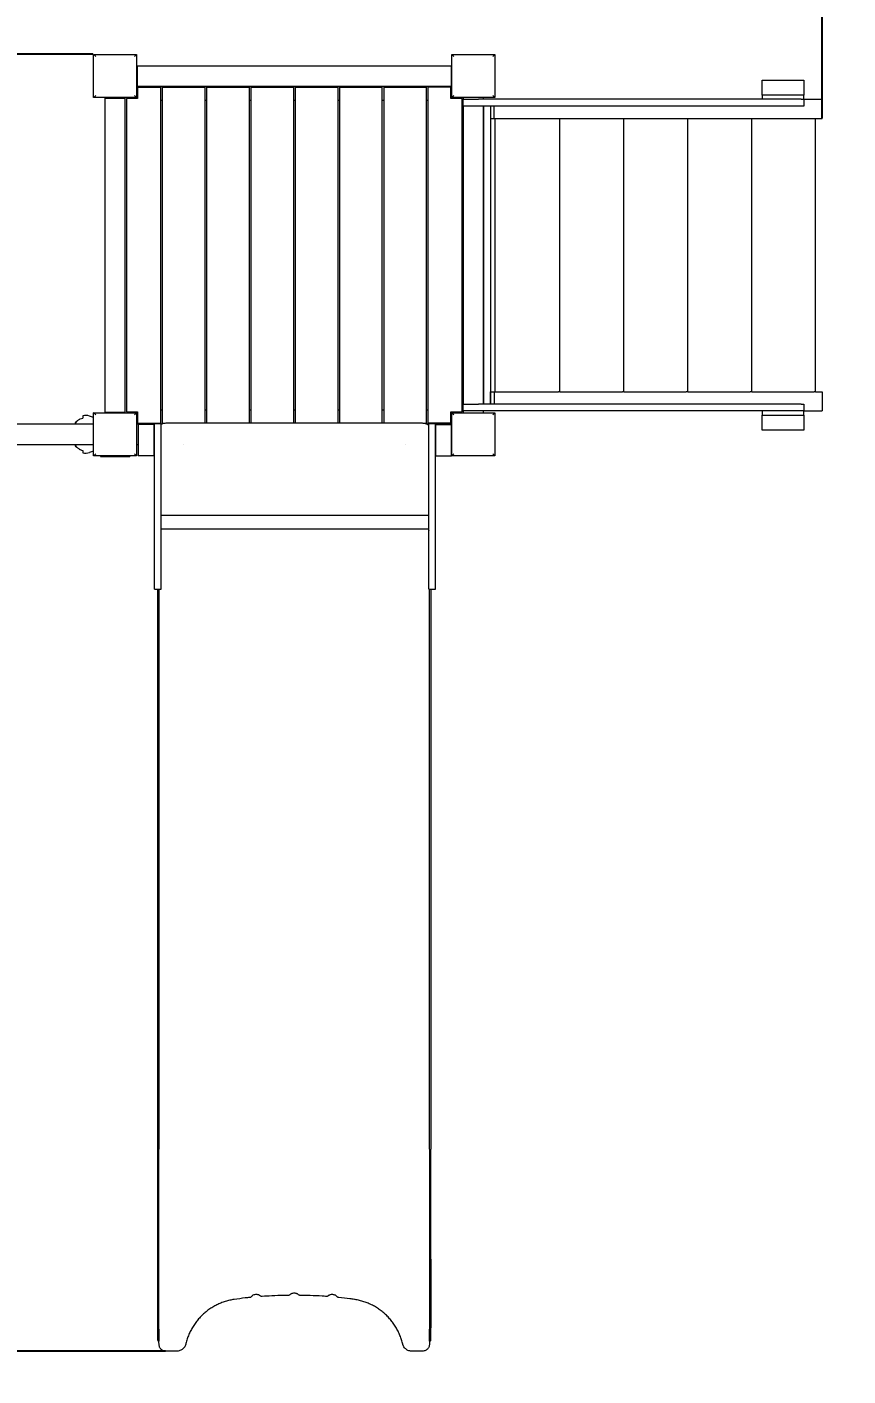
# Model space of a CAD drawing. Extents: x -5389 to 3365, y -5046 to 3378.
# Drawn here: x -597 to 1237, y -2503 to 509 of the extents above; entities that cross this region are included whole.
import ezdxf

# ---------------------------------------------------------------- set-up
doc = ezdxf.new("R2010")
doc.units = 0
doc.header["$LTSCALE"] = 5
doc.header["$PDMODE"] = 33
doc.header["$PDSIZE"] = 20
doc.linetypes.add('HIDDEN', pattern=[0.375, 0.25, -0.125])
doc.layers.get('Defpoints').update_dxf_attribs({"linetype": 'CONTINUOUS'})
for name, color, linetype in [('LCPROD_FALLINGSPACE', 63, 'HIDDEN'), ('Lg_area', 4, 'CONTINUOUS'), ('Lg_dim', 7, 'CONTINUOUS'), ('Lg_prod', 40, 'CONTINUOUS')]:
    doc.layers.add(name, color=color, linetype=linetype)
doc.styles.add('LG1', font='arial.ttf', dxfattribs={"height": 185})
doc.styles.get("Standard").update_dxf_attribs({"font": 'SIMPLEX'})
doc.dimstyles.new('LG_DIM', dxfattribs={"dimtxt": 2.5, "dimasz": 2.5, "dimexe": 1.25, "dimexo": 0.625, "dimtad": 1, "dimdec": 4, "dimdsep": 46, "dimlunit": 6, "dimtxsty": 'STANDARD', "dimcen": 2.5, "dimadec": 0, "dimazin": 0, "dimtfac": 1, "dimtdec": 4, "dimtmove": 0, "dimatfit": 3, "dimfxl": 1, "dimtolj": 1, "dimtzin": 0, "dimarcsym": 0})

# ---------------------------------------------------------------- blocks, each defined once
blk = doc.blocks.new('*D4')
at = {"layer": 'Defpoints', "color": 0, "transparency": 16777216}
for p in [(421.5, 1922.5), (304.8, -4330.4), (3084.9, -4330.4)]:
    blk.add_point(p, dxfattribs=at)
at = {"layer": 'Lg_dim', "color": 0, "lineweight": -2, "transparency": 16777216}
for p, q in [((422.5, 1922.5), (3134.9, 1922.5)), ((3084.9, 1802.5), (3084.9, -1059.5)), ((3084.9, -4210.4), (3084.9, -1348.4)), ((305.8, -4330.4), (3134.9, -4330.4))]:
    blk.add_line(p, q, dxfattribs=at)
at = {"layer": 'Lg_dim', "color": 0, "transparency": 16777216}
for points in [[(3064.9, 1802.5), (3104.9, 1802.5), (3084.9, 1922.5)], [(3064.9, -4210.4), (3104.9, -4210.4), (3084.9, -4330.4)]]:
    blk.add_solid(points, dxfattribs=at)
at = {"layer": 'Lg_dim', "color": 4, "transparency": 16777216, "insert": (3084.9, -1204), "char_height": 185, "attachment_point": 5, "style": 'LG1'}
blk.add_mtext('\\A1;6250', dxfattribs=at)
blk = doc.blocks.new('*D5')
at = {"layer": 'Defpoints', "color": 0, "transparency": 16777216}
for p in [(-4252.5, -415.2), (2090.5, -400), (-4252.5, -4924.6)]:
    blk.add_point(p, dxfattribs=at)
at = {"layer": 'Lg_dim', "color": 0, "lineweight": -2, "transparency": 16777216}
for p, q in [((-4252.5, -416.2), (-4252.5, -4974.6)), ((2090.5, -401), (2090.5, -4974.6)), ((-4132.5, -4924.6), (-1540.5, -4924.6)), ((1970.5, -4924.6), (-887.7, -4924.6))]:
    blk.add_line(p, q, dxfattribs=at)
at = {"layer": 'Lg_dim', "color": 0, "transparency": 16777216}
for points in [[(-4132.5, -4904.6), (-4132.5, -4944.6), (-4252.5, -4924.6)], [(1970.5, -4904.6), (1970.5, -4944.6), (2090.5, -4924.6)]]:
    blk.add_solid(points, dxfattribs=at)
at = {"layer": 'Lg_dim', "color": 4, "transparency": 16777216, "insert": (-1214.1, -4924.6), "char_height": 185, "attachment_point": 5, "style": 'LG1'}
blk.add_mtext('\\A1;6340', dxfattribs=at)
blk = doc.blocks.new('*D6')
at = {"layer": 'Defpoints', "color": 0, "transparency": 16777216}
for p in [(-5109.2, 448.8), (-448.8, 448.8), (-286.8, -2447.3)]:
    blk.add_point(p, dxfattribs=at)
at = {"layer": 'Lg_dim', "color": 0, "lineweight": -2, "transparency": 16777216}
for p, q in [((-449.8, 448.8), (-5159.2, 448.8)), ((-5109.2, 328.8), (-5109.2, -854.8)), ((-5109.2, -2327.3), (-5109.2, -1143.7)), ((-287.8, -2447.3), (-5159.2, -2447.3))]:
    blk.add_line(p, q, dxfattribs=at)
at = {"layer": 'Lg_dim', "color": 0, "transparency": 16777216}
for points in [[(-5129.2, 328.8), (-5089.2, 328.8), (-5109.2, 448.8)], [(-5129.2, -2327.3), (-5089.2, -2327.3), (-5109.2, -2447.3)]]:
    blk.add_solid(points, dxfattribs=at)
at = {"layer": 'Lg_dim', "color": 4, "transparency": 16777216, "insert": (-5109.2, -999.3), "char_height": 185, "attachment_point": 5, "style": 'LG1'}
blk.add_mtext('\\A1;2900', dxfattribs=at)
blk = doc.blocks.new('*D7')
at = {"layer": 'Defpoints', "color": 0, "transparency": 16777216}
for p in [(1178.9, 2224.3), (1178.9, 305), (-2849.3, -381)]:
    blk.add_point(p, dxfattribs=at)
at = {"layer": 'Lg_dim', "color": 0, "lineweight": -2, "transparency": 16777216}
for p, q in [((-2849.3, -380), (-2849.3, 2274.3)), ((1178.9, 306), (1178.9, 2274.3)), ((-2729.3, 2224.3), (-1164.8, 2224.3)), ((1058.9, 2224.3), (-505.6, 2224.3))]:
    blk.add_line(p, q, dxfattribs=at)
at = {"layer": 'Lg_dim', "color": 0, "transparency": 16777216}
for points in [[(-2729.3, 2244.3), (-2729.3, 2204.3), (-2849.3, 2224.3)], [(1058.9, 2244.3), (1058.9, 2204.3), (1178.9, 2224.3)]]:
    blk.add_solid(points, dxfattribs=at)
at = {"layer": 'Lg_dim', "color": 4, "transparency": 16777216, "insert": (-835.2, 2224.3), "char_height": 185, "attachment_point": 5, "style": 'LG1'}
blk.add_mtext('\\A1;4030', dxfattribs=at)

msp = doc.modelspace()

# ---------------------------------------------------------------- linework, layer by layer
at = {"layer": 'LCPROD_FALLINGSPACE', "linetype": 'Continuous', "lineweight": 0}
msp.add_arc((1164.5, 400), 1500, 0, 90, dxfattribs=at)
at = {"layer": 'Lg_area', "linetype": 'Continuous', "lineweight": 0}
msp.add_arc((590.5, 400), 1500, 0, 85.6683, dxfattribs=at)
at = {"layer": 'Lg_prod', "linetype": 'Continuous', "lineweight": 0}
for p, q in [((-448, 352), (-448, 448)), ((-448, 448), (-352, 448)), ((-352, 448), (-352, 352)), ((-350.5, 422.5), (-352, 422.5)), ((-352, 422.5), (-352, 377.5)), ((-350.5, 422.5), (350.5, 422.5)), ((-350.5, 422.5), (-350.5, 377.5)), ((352, 422.5), (350.5, 422.5)), ((350.5, 422.5), (350.5, 377.5)), ((352, 352), (352, 448)), ((352, 448), (448, 448)), ((352, 377.5), (352, 422.5)), ((448, 448), (448, 352)), ((-352, 377.5), (-350.5, 377.5)), ((-351, 350), (-351, 377.5)), ((-350.5, 377.5), (350.5, 377.5)), ((-350, 375), (-350, 350)), ((-350, 375), (-299, 375)), ((-299, 375), (-299, -375)), ((-295, 375), (-200, 375)), ((-295, 375), (-295, -375)), ((-200, 375), (-200, -374.4)), ((-196, 375), (-101, 375)), ((-196, 375), (-196, -374.4)), ((-101, 375), (-101, -374.4)), ((-97, 375), (-2, 375)), ((-97, 375), (-97, -374.4)), ((-2, 375), (-2, -374.4)), ((2, 375), (97, 375)), ((2, 375), (2, -374.4)), ((97, 375), (97, -374.4)), ((101, 375), (196, 375)), ((101, 375), (101, -374.4)), ((196, 375), (196, -374.4)), ((200, 375), (295, 375)), ((200, 375), (200, -374.4)), ((295, 375), (295, -375)), ((299, -375), (299, 375)), ((350, 375), (299, 375)), ((350, 350), (350, 375)), ((350.5, 377.5), (352, 377.5)), ((351, 350), (351, 377.5)), ((1044.9, 357), (1044.9, 391)), ((1044.9, 391), (1137.9, 391)), ((1137.9, 391), (1137.9, 357)), ((-352, 352), (-448, 352)), ((-422.5, 352), (-422.5, 350.5)), ((-377.5, 352), (-422.5, 352)), ((-422.5, -350.5), (-422.5, 350.5)), ((-422.5, 350.5), (-377.5, 350.5)), ((-377.5, 350.5), (-377.5, 352)), ((-377.5, -350.5), (-377.5, 350.5)), ((-375, 350), (-375, -350)), ((-350, 350), (-375, 350)), ((-295, 345.6), (-299, 345.6)), ((-196, 345.6), (-200, 345.6)), ((-97, 345.6), (-101, 345.6)), ((2, 345.6), (-2, 345.6)), ((101, 345.6), (97, 345.6)), ((200, 345.6), (196, 345.6)), ((299, 345.6), (295, 345.6)), ((375, 350), (350, 350)), ((448, 352), (352, 352)), ((375, -350), (375, 350)), ((377.5, 352), (377.5, 348)), ((422.5, 352), (377.5, 352)), ((377.5, 333), (377.5, 348)), ((377.5, 348), (383.2, 348)), ((377.5, 333), (377.5, -333)), ((383.2, 333), (377.5, 333)), ((383.2, 348), (411.5, 348)), ((411.5, 333), (383.2, 333)), ((1131.9, 348), (411.5, 348)), ((1131.9, 333), (411.5, 333)), ((422.5, 348), (422.5, 352)), ((422.5, -333), (422.5, 333)), ((423, 333), (423, -333)), ((438, 333), (438, 305)), ((438, 333), (438, -333)), ((446.8, 305), (446.8, 333)), ((1137.9, 357), (1044.9, 357)), ((1044.9, 357), (1044.9, 348)), ((1131.9, 348), (1137.8, 348)), ((1137.9, 333), (1131.9, 333)), ((1137.8, 348), (1137.9, 348)), ((1137.9, 348), (1137.9, 357)), ((1137.9, 348), (1178.9, 348)), ((1137.9, 348), (1137.9, 333)), ((1178.9, 305), (1178.9, 348)), ((423, 305), (422.5, 305)), ((438, 305), (446.8, 305)), ((446.8, 305), (590.2, 305)), ((448.5, -305), (448.5, 305)), ((590.2, 305), (593.5, 305)), ((593.5, 305), (733, 305)), ((593.5, -305), (593.5, 305)), ((733, 305), (736.2, 305)), ((736.2, 305), (875.7, 305)), ((736.2, -305), (736.2, 305)), ((875.7, 305), (878.9, 305)), ((878.9, 305), (1018.4, 305)), ((878.9, -305), (878.9, 305)), ((1018.4, 305), (1021.7, 305)), ((1021.7, 305), (1161.1, 305)), ((1021.7, -305), (1021.7, 305)), ((1161.1, 305), (1164.4, 305)), ((1164.4, 305), (1178.9, 305)), ((1164.4, -305), (1164.4, 305)), ((423, -305), (422.5, -305)), ((438, -333), (438, -305)), ((438, -305), (446.8, -305)), ((446.8, -305), (590.2, -305)), ((446.8, -305), (446.8, -333)), ((593.5, -305), (590.2, -305)), ((593.5, -305), (733, -305)), ((736.2, -305), (733, -305)), ((736.2, -305), (875.7, -305)), ((878.9, -305), (875.7, -305)), ((878.9, -305), (1018.4, -305)), ((1021.7, -305), (1018.4, -305)), ((1021.7, -305), (1161.1, -305)), ((1164.4, -305), (1161.1, -305)), ((1164.4, -305), (1178.9, -305)), ((1178.9, -305), (1178.9, -348)), ((-472.5, -358.8), (-472.5, -363.8)), ((-448, -362.3), (-457, -359.2)), ((-448, -448), (-448, -352)), ((-448, -352), (-352, -352)), ((-422.5, -350.5), (-422.5, -352)), ((-422.5, -350.5), (-377.5, -350.5)), ((-422.5, -352), (-377.5, -352)), ((-377.5, -352), (-377.5, -350.5)), ((-375, -350), (-350, -350)), ((-352, -352), (-352, -448)), ((-351, -350), (-351, -377.5)), ((-350, -350), (-350, -375)), ((-299, -345.6), (-295, -345.6)), ((-200, -345.6), (-196, -345.6)), ((-101, -345.6), (-97, -345.6)), ((-2, -345.6), (2, -345.6)), ((97, -345.6), (101, -345.6)), ((196, -345.6), (200, -345.6)), ((295, -345.6), (299, -345.6)), ((350, -350), (375, -350)), ((350, -375), (350, -350)), ((351, -350), (351, -377.5)), ((352, -448), (352, -352)), ((352, -352), (448, -352)), ((377.5, -348), (377.5, -333)), ((377.5, -333), (383.2, -333)), ((377.5, -348), (377.5, -352)), ((383.2, -348), (377.5, -348)), ((377.5, -352), (422.5, -352)), ((383.2, -333), (411.5, -333)), ((411.5, -348), (383.2, -348)), ((1131.9, -333), (411.5, -333)), ((1131.9, -348), (411.5, -348)), ((422.5, -352), (422.5, -348)), ((448, -352), (448, -448)), ((1044.9, -348), (1044.9, -357)), ((1044.9, -357), (1137.9, -357)), ((1044.9, -391), (1044.9, -357)), ((1131.9, -333), (1137.9, -333)), ((1137.8, -348), (1131.9, -348)), ((1137.9, -348), (1137.8, -348)), ((1137.9, -333), (1137.9, -348)), ((1137.9, -348), (1178.9, -348)), ((1137.9, -357), (1137.9, -348)), ((1137.9, -357), (1137.9, -391)), ((-448, -377.5), (-2752, -377.5)), ((-448, -422.5), (-448, -377.5)), ((-312.4, -377.5), (-352, -377.5)), ((-352, -377.5), (-352, -422.5)), ((-350, -375), (-299, -375)), ((-348.7, -377.9), (-348.7, -447.9)), ((-313.7, -377.9), (-348.7, -377.9)), ((-313.7, -377.9), (-313.7, -447.9)), ((-312.4, -391), (-312.4, -376)), ((-312.4, -376), (-297.4, -376)), ((-312.4, -686), (-312.4, -391)), ((-297.4, -391), (-297.4, -376)), ((-297.2, -377.5), (-297.4, -377.5)), ((-297.4, -686), (-297.4, -391)), ((-295, -375), (-288.6, -375)), ((-280, -374.4), (280, -374.4)), ((288.6, -375), (295, -375)), ((300.5, -377.5), (297.2, -377.5)), ((350, -375), (299, -375)), ((300, -381.6), (300, -423)), ((300.5, -391), (300.5, -376)), ((300.5, -376), (315.5, -376)), ((300.5, -686), (300.5, -391)), ((315.5, -391), (315.5, -376)), ((352, -377.5), (315.5, -377.5)), ((315.5, -686), (315.5, -391)), ((316.3, -447.9), (316.3, -377.9)), ((316.3, -377.9), (351.3, -377.9)), ((351.3, -447.9), (351.3, -377.9)), ((352, -422.5), (352, -377.5)), ((1137.9, -391), (1044.9, -391)), ((-2752, -422.5), (-448, -422.5)), ((-472.5, -436.2), (-472.5, -441.2)), ((-448, -437.7), (-457, -440.8)), ((-352, -448), (-448, -448)), ((-432.5, -448), (-432.5, -449.5)), ((-432.5, -449.5), (-367.5, -449.5)), ((-367.5, -448), (-367.5, -449.5)), ((-352, -422.5), (-348.7, -422.5)), ((-313.7, -447.9), (-348.7, -447.9)), ((-313.7, -422.5), (-312.4, -422.5)), ((-248.3, -422.5), (-248.3, -422.5)), ((248.3, -422.5), (248.3, -422.5)), ((300, -422.5), (300.5, -422.5)), ((300, -423), (300, -469)), ((315.5, -422.5), (316.3, -422.5)), ((316.3, -447.9), (351.3, -447.9)), ((351.3, -422.5), (352, -422.5)), ((448, -448), (352, -448)), ((-297.4, -580.9), (300.3, -580.9)), ((300.3, -610.9), (300.3, -580.9)), ((-297.4, -610.9), (300.3, -610.9)), ((-312.4, -746), (-312.4, -686)), ((-297.4, -746), (-297.4, -686)), ((300.5, -746), (300.5, -686)), ((315.5, -746), (315.5, -686)), ((-312.4, -746), (-297.4, -746)), ((300.5, -746), (315.5, -746)), ((-304.9, -2241.9), (-304.9, -1996.1)), ((-302.2, -2242), (-302.2, -1996.2)), ((302.2, -1996.2), (302.2, -2242)), ((304.9, -2241.9), (304.9, -1996.1)), ((-304.9, -2395.5), (-304.9, -2241.9)), ((-302.2, -2397.9), (-302.2, -2242)), ((302.2, -2242), (302.2, -2397.9)), ((304.9, -2241.9), (304.9, -2395.5)), ((-304.9, -2422.9), (-304.9, -2395.5)), ((-302.2, -2397.9), (-302.2, -2425.3)), ((302.2, -2425.3), (302.2, -2397.9)), ((304.9, -2422.9), (304.9, -2395.5)), ((-261.8, -2447.3), (-286.8, -2447.3)), ((286.8, -2447.3), (261.8, -2447.3))]:
    msp.add_line(p, q, dxfattribs=at)
for centre, start, end in [((-465.4, -383.8), 71, 105.7753), ((-465.4, -416.2), 254.2247, 289)]:
    msp.add_arc(centre, 26, start, end, dxfattribs=at)
for centre, major_axis, ratio, start_param, end_param in [((-426.6, -387.7), (66.8, 11.6), 0.701836, 2.659657, 2.685459), ((-426.6, -412.3), (-66.8, 11.6), 0.701836, 0.456134, 0.481936), ((-302.4, -2395.5), (-2.5, 0), 0.984808, 0, 1.630904)]:
    msp.add_ellipse(centre, major_axis=major_axis, ratio=ratio, start_param=start_param, end_param=end_param, dxfattribs=at)
for points, knots in [([(-443.4, 443.4), (-443.4, 443.4), (-443.4, 443.4), (-443.9, 443.9), (-444.5, 444.5), (-446.1, 446.1), (-446.9, 446.9), (-447.8, 447.8), (-448, 448), (-448, 448)], [-0.054665, -0.054665, -0.054665, -0.054665, 0, 0, 2.886993, 2.886993, 9.76026, 9.76026, 14.748006, 14.748006, 14.748006, 14.748006]), ([(-356.6, 443.4), (-356.6, 443.4), (-356.6, 443.4), (-356.1, 443.9), (-355.5, 444.5), (-353.9, 446.1), (-353.1, 446.9), (-352.2, 447.8), (-352, 448), (-352, 448)], [-0.054665, -0.054665, -0.054665, -0.054665, 0, 0, 2.886993, 2.886993, 9.76026, 9.76026, 14.748006, 14.748006, 14.748006, 14.748006]), ([(356.6, 443.4), (356.6, 443.4), (356.6, 443.4), (356.1, 443.9), (355.5, 444.5), (353.9, 446.1), (353.1, 446.9), (352.2, 447.8), (352, 448), (352, 448)], [-0.054665, -0.054665, -0.054665, -0.054665, 0, 0, 2.886993, 2.886993, 9.76026, 9.76026, 14.748006, 14.748006, 14.748006, 14.748006]), ([(443.4, 443.4), (443.4, 443.4), (443.4, 443.4), (443.9, 443.9), (444.5, 444.5), (446.1, 446.1), (446.9, 446.9), (447.8, 447.8), (448, 448), (448, 448)], [-0.054665, -0.054665, -0.054665, -0.054665, 0, 0, 2.886993, 2.886993, 9.76026, 9.76026, 14.748006, 14.748006, 14.748006, 14.748006]), ([(-443.4, 356.6), (-443.4, 356.6), (-443.4, 356.6), (-443.9, 356.1), (-444.5, 355.5), (-446.1, 353.9), (-446.9, 353.1), (-447.8, 352.2), (-448, 352), (-448, 352)], [-0.054665, -0.054665, -0.054665, -0.054665, 0, 0, 2.886993, 2.886993, 9.76026, 9.76026, 14.748006, 14.748006, 14.748006, 14.748006]), ([(-352, 352), (-352, 352), (-352.2, 352.2), (-353.1, 353.1), (-353.9, 353.9), (-355.5, 355.5), (-356.1, 356.1), (-356.6, 356.6), (-356.6, 356.6), (-356.6, 356.6)], [20.558259, 20.558259, 20.558259, 20.558259, 24.227592, 24.227592, 29.284044, 29.284044, 31.407917, 31.407917, 31.448132, 31.448132, 31.448132, 31.448132]), ([(356.6, 356.6), (356.6, 356.6), (356.6, 356.6), (356.1, 356.1), (355.5, 355.5), (353.9, 353.9), (353.1, 353.1), (352.2, 352.2), (352, 352), (352, 352)], [-0.054665, -0.054665, -0.054665, -0.054665, 0, 0, 2.886993, 2.886993, 9.76026, 9.76026, 14.748006, 14.748006, 14.748006, 14.748006]), ([(448, 352), (448, 352), (447.8, 352.2), (446.9, 353.1), (446.1, 353.9), (444.5, 355.5), (443.9, 356.1), (443.4, 356.6), (443.4, 356.6), (443.4, 356.6)], [20.558259, 20.558259, 20.558259, 20.558259, 24.227592, 24.227592, 29.284044, 29.284044, 31.407917, 31.407917, 31.448132, 31.448132, 31.448132, 31.448132]), ([(-443.4, -356.6), (-443.4, -356.6), (-443.4, -356.6), (-443.9, -356.1), (-444.5, -355.5), (-446.1, -353.9), (-446.9, -353.1), (-447.8, -352.2), (-448, -352), (-448, -352)], [-0.054665, -0.054665, -0.054665, -0.054665, 0, 0, 2.886993, 2.886993, 9.76026, 9.76026, 14.748006, 14.748006, 14.748006, 14.748006]), ([(-356.6, -356.6), (-356.6, -356.6), (-356.6, -356.6), (-356.1, -356.1), (-355.5, -355.5), (-353.9, -353.9), (-353.1, -353.1), (-352.2, -352.2), (-352, -352), (-352, -352)], [-0.054665, -0.054665, -0.054665, -0.054665, 0, 0, 2.886993, 2.886993, 9.76026, 9.76026, 14.748006, 14.748006, 14.748006, 14.748006]), ([(356.6, -356.6), (356.6, -356.6), (356.6, -356.6), (356.1, -356.1), (355.5, -355.5), (353.9, -353.9), (353.1, -353.1), (352.2, -352.2), (352, -352), (352, -352)], [-0.054665, -0.054665, -0.054665, -0.054665, 0, 0, 2.886993, 2.886993, 9.76026, 9.76026, 14.748006, 14.748006, 14.748006, 14.748006]), ([(443.4, -356.6), (443.4, -356.6), (443.4, -356.6), (443.9, -356.1), (444.5, -355.5), (446.1, -353.9), (446.9, -353.1), (447.8, -352.2), (448, -352), (448, -352)], [-0.054665, -0.054665, -0.054665, -0.054665, 0, 0, 2.886993, 2.886993, 9.76026, 9.76026, 14.748006, 14.748006, 14.748006, 14.748006]), ([(-489.6, -376.3), (-488.9, -374.9), (-488, -373.5), (-486.6, -372), (-486.3, -371.6), (-485.7, -371), (-485.4, -370.7), (-484.4, -369.8), (-483.7, -369.2), (-482.2, -368.2), (-481.4, -367.7), (-480.2, -366.9), (-479.8, -366.7), (-479, -366.3), (-478.5, -366), (-476.3, -365), (-474.5, -364.3), (-472.5, -363.8)], [0.00000056, 0.00000056, 0.00000056, 0.00000056, 0.00599976, 0.00599976, 0.00749957, 0.00749957, 0.00899937, 0.00899937, 0.01199897, 0.01199897, 0.01499857, 0.01499857, 0.01649837, 0.01649837, 0.01799817, 0.01799817, 0.02399737, 0.02399737, 0.02399737, 0.02399737]), ([(-486.7, -372.1), (-486.7, -372.1), (-486.8, -372.2), (-488, -373.5), (-488.9, -374.9), (-489.6, -376.3)], [0.017683201, 0.017683201, 0.017683201, 0.017683201, 0.018003575, 0.018003575, 0.024004698, 0.024004698, 0.024004698, 0.024004698]), ([(-487.4, -372.9), (-487.2, -372.7), (-487, -372.5), (-486.6, -372), (-486.3, -371.6), (-485.7, -371), (-485.4, -370.7), (-484.9, -370.3), (-484.7, -370.1), (-484.5, -370)], [0.00495113, 0.00495113, 0.00495113, 0.00495113, 0.005999765, 0.005999765, 0.007499565, 0.007499565, 0.008999366, 0.008999366, 0.009725422, 0.009725422, 0.009725422, 0.009725422]), ([(-487.4, -372.9), (-487.2, -372.7), (-487, -372.5), (-486.6, -372), (-486.3, -371.6), (-485.7, -371), (-485.4, -370.7), (-484.9, -370.3), (-484.7, -370.1), (-484.5, -370)], [0.00495113, 0.00495113, 0.00495113, 0.00495113, 0.005999765, 0.005999765, 0.007499565, 0.007499565, 0.008999366, 0.008999366, 0.009725422, 0.009725422, 0.009725422, 0.009725422]), ([(-487.4, -372.9), (-487.2, -372.7), (-487, -372.5), (-486.6, -372), (-486.3, -371.6), (-485.7, -371), (-485.4, -370.7), (-484.9, -370.3), (-484.7, -370.1), (-484.5, -370)], [0.00495113, 0.00495113, 0.00495113, 0.00495113, 0.005999765, 0.005999765, 0.007499565, 0.007499565, 0.008999366, 0.008999366, 0.009725422, 0.009725422, 0.009725422, 0.009725422]), ([(-487.4, -372.9), (-487.2, -372.7), (-487, -372.5), (-486.6, -372), (-486.3, -371.6), (-485.7, -371), (-485.4, -370.7), (-484.9, -370.3), (-484.7, -370.1), (-484.5, -370)], [0.00495113, 0.00495113, 0.00495113, 0.00495113, 0.005999765, 0.005999765, 0.007499565, 0.007499565, 0.008999366, 0.008999366, 0.009725422, 0.009725422, 0.009725422, 0.009725422]), ([(-297.4, -377.7), (-297.3, -377.6), (-297.3, -377.5), (-296.4, -377.1), (-295.6, -376.7), (-293.8, -376.1), (-292.7, -375.8), (-290.5, -375.3), (-289.3, -375.1), (-286.8, -374.8), (-285.6, -374.6), (-283, -374.5), (-281.7, -374.4), (-280.3, -374.4), (-280.1, -374.4), (-280, -374.4)], [8.414848, 8.414848, 8.414848, 8.414848, 8.990734, 8.990734, 13.24244, 13.24244, 17.674197, 17.674197, 21.832032, 21.832032, 25.820137, 25.820137, 29.721296, 29.721296, 30.126345, 30.126345, 30.126345, 30.126345]), ([(280, -374.4), (281.3, -374.4), (282.6, -374.5), (285.1, -374.6), (286.3, -374.7), (288.7, -375), (289.8, -375.2), (291.9, -375.6), (292.9, -375.8), (294.8, -376.4), (295.6, -376.7), (297.2, -377.5), (297.9, -377.9), (299.1, -379), (299.6, -379.7), (299.9, -380.9), (300, -381.2), (300, -381.6)], [0, 0, 0, 0, 3.823757, 3.823757, 7.68223, 7.68223, 11.574071, 11.574071, 15.539423, 15.539423, 19.637649, 19.637649, 23.972292, 23.972292, 28.363196, 28.363196, 30.119863, 30.119863, 30.119863, 30.119863]), ([(-486.7, -427.9), (-486.7, -427.9), (-486.8, -427.8), (-488, -426.5), (-488.9, -425.1), (-489.6, -423.7)], [0.017683201, 0.017683201, 0.017683201, 0.017683201, 0.018003575, 0.018003575, 0.024004698, 0.024004698, 0.024004698, 0.024004698]), ([(-489.6, -423.7), (-488.9, -425.1), (-488, -426.5), (-486.6, -428), (-486.3, -428.4), (-485.7, -429), (-485.4, -429.3), (-484.4, -430.2), (-483.7, -430.8), (-482.2, -431.8), (-481.4, -432.3), (-480.2, -433.1), (-479.8, -433.3), (-479, -433.7), (-478.5, -434), (-476.3, -435), (-474.5, -435.7), (-472.5, -436.2)], [0.00000056, 0.00000056, 0.00000056, 0.00000056, 0.00599976, 0.00599976, 0.00749957, 0.00749957, 0.00899937, 0.00899937, 0.01199897, 0.01199897, 0.01499857, 0.01499857, 0.01649837, 0.01649837, 0.01799817, 0.01799817, 0.02399737, 0.02399737, 0.02399737, 0.02399737]), ([(-487.4, -427.1), (-487.2, -427.3), (-487, -427.5), (-486.6, -428), (-486.3, -428.4), (-485.7, -429), (-485.4, -429.3), (-484.9, -429.7), (-484.7, -429.9), (-484.5, -430)], [0.00495113, 0.00495113, 0.00495113, 0.00495113, 0.005999765, 0.005999765, 0.007499565, 0.007499565, 0.008999366, 0.008999366, 0.009725422, 0.009725422, 0.009725422, 0.009725422]), ([(-487.4, -427.1), (-487.2, -427.3), (-487, -427.5), (-486.6, -428), (-486.3, -428.4), (-485.7, -429), (-485.4, -429.3), (-484.9, -429.7), (-484.7, -429.9), (-484.5, -430)], [0.00495113, 0.00495113, 0.00495113, 0.00495113, 0.005999765, 0.005999765, 0.007499565, 0.007499565, 0.008999366, 0.008999366, 0.009725422, 0.009725422, 0.009725422, 0.009725422]), ([(-487.4, -427.1), (-487.2, -427.3), (-487, -427.5), (-486.6, -428), (-486.3, -428.4), (-485.7, -429), (-485.4, -429.3), (-484.9, -429.7), (-484.7, -429.9), (-484.5, -430)], [0.00495113, 0.00495113, 0.00495113, 0.00495113, 0.005999765, 0.005999765, 0.007499565, 0.007499565, 0.008999366, 0.008999366, 0.009725422, 0.009725422, 0.009725422, 0.009725422]), ([(-487.4, -427.1), (-487.2, -427.3), (-487, -427.5), (-486.6, -428), (-486.3, -428.4), (-485.7, -429), (-485.4, -429.3), (-484.9, -429.7), (-484.7, -429.9), (-484.5, -430)], [0.00495113, 0.00495113, 0.00495113, 0.00495113, 0.005999765, 0.005999765, 0.007499565, 0.007499565, 0.008999366, 0.008999366, 0.009725422, 0.009725422, 0.009725422, 0.009725422]), ([(-443.4, -443.4), (-443.4, -443.4), (-443.4, -443.4), (-443.9, -443.9), (-444.5, -444.5), (-446.1, -446.1), (-446.9, -446.9), (-447.8, -447.8), (-448, -448), (-448, -448)], [-0.054665, -0.054665, -0.054665, -0.054665, 0, 0, 2.886993, 2.886993, 9.76026, 9.76026, 14.748006, 14.748006, 14.748006, 14.748006]), ([(-352, -448), (-352, -448), (-352.2, -447.8), (-353.1, -446.9), (-353.9, -446.1), (-355.5, -444.5), (-356.1, -443.9), (-356.6, -443.4), (-356.6, -443.4), (-356.6, -443.4)], [20.558259, 20.558259, 20.558259, 20.558259, 24.227592, 24.227592, 29.284044, 29.284044, 31.407917, 31.407917, 31.448132, 31.448132, 31.448132, 31.448132]), ([(356.6, -443.4), (356.6, -443.4), (356.6, -443.4), (356.1, -443.9), (355.5, -444.5), (353.9, -446.1), (353.1, -446.9), (352.2, -447.8), (352, -448), (352, -448)], [-0.054665, -0.054665, -0.054665, -0.054665, 0, 0, 2.886993, 2.886993, 9.76026, 9.76026, 14.748006, 14.748006, 14.748006, 14.748006]), ([(448, -448), (448, -448), (447.8, -447.8), (446.9, -446.9), (446.1, -446.1), (444.5, -444.5), (443.9, -443.9), (443.4, -443.4), (443.4, -443.4), (443.4, -443.4)], [20.558259, 20.558259, 20.558259, 20.558259, 24.227592, 24.227592, 29.284044, 29.284044, 31.407917, 31.407917, 31.448132, 31.448132, 31.448132, 31.448132]), ([(300, -612.1), (300, -612.4), (300, -612.8), (300.1, -613.5), (300.2, -613.8), (300.3, -614.5), (300.4, -614.9), (300.5, -615.2)], [0, 0, 0, 0, 1.076051, 1.076051, 2.139707, 2.139707, 3.173736, 3.173736, 3.173736, 3.173736]), ([(-304.9, -923.1), (-304.9, -920.5), (-304.9, -917.9), (-304.9, -910.7), (-304.9, -906.1), (-304.9, -896.9), (-304.9, -892.4), (-304.9, -883.3), (-304.9, -878.6), (-304.9, -869.2), (-304.9, -864.4), (-304.9, -854.8), (-304.9, -849.9), (-304.9, -840), (-304.9, -835), (-304.9, -825), (-304.9, -819.9), (-304.9, -809.7), (-304.9, -804.5), (-305, -794.2), (-305, -789), (-305, -778.5), (-305, -773.3), (-305, -762.7), (-305, -757.4), (-305, -750.1), (-305, -748.1), (-305, -746)], [0, 0, 0, 0, 10.00077, 10.00077, 26.89382, 26.89382, 42.830355, 42.830355, 58.766504, 58.766504, 74.695157, 74.695157, 90.630031, 90.630031, 106.56902, 106.56902, 122.492103, 122.492103, 138.417758, 138.417758, 154.353704, 154.353704, 170.27988, 170.27988, 186.202567, 186.202567, 192.331574, 192.331574, 192.331574, 192.331574]), ([(-302.4, -746), (-302.4, -748.9), (-302.4, -751.8), (-302.4, -763.5), (-302.4, -772.3), (-302.4, -798.4), (-302.4, -815.6), (-302.4, -849), (-302.4, -865.1), (-302.3, -888.4), (-302.3, -895.9), (-302.3, -906.9), (-302.3, -910.6), (-302.3, -915.9), (-302.3, -917.7), (-302.3, -920.3), (-302.3, -921.2), (-302.3, -922.5), (-302.3, -922.9), (-302.3, -923.8), (-302.3, -924.2), (-302.3, -924.7)], [0.0177516, 0.0177516, 0.0177516, 0.0177516, 0.026492, 0.026492, 0.0529606, 0.0529606, 0.1058978, 0.1058978, 0.158835, 0.158835, 0.1853037, 0.1853037, 0.198538, 0.198538, 0.2051551, 0.2051551, 0.2084637, 0.2084637, 0.210118, 0.210118, 0.2117723, 0.2117723, 0.2117723, 0.2117723]), ([(302.3, -924.7), (302.3, -924.2), (302.3, -923.8), (302.3, -922.9), (302.3, -922.5), (302.3, -921.2), (302.3, -920.3), (302.3, -917.7), (302.3, -915.9), (302.3, -910.6), (302.3, -906.9), (302.3, -895.9), (302.3, -888.4), (302.4, -865.1), (302.4, -849), (302.4, -815.6), (302.4, -798.4), (302.4, -772.3), (302.4, -763.5), (302.4, -751.8), (302.4, -748.9), (302.4, -746)], [0, 0, 0, 0, 0.0016543, 0.0016543, 0.0033086, 0.0033086, 0.0066171, 0.0066171, 0.0132343, 0.0132343, 0.0264686, 0.0264686, 0.0529372, 0.0529372, 0.1058743, 0.1058743, 0.1588115, 0.1588115, 0.1852801, 0.1852801, 0.19402, 0.19402, 0.19402, 0.19402]), ([(305, -746), (305, -748.6), (305, -751.2), (305, -759.1), (305, -764.4), (305, -775), (305, -780.2), (305, -790.7), (305, -795.9), (304.9, -806.2), (304.9, -811.3), (304.9, -821.5), (304.9, -826.6), (304.9, -836.6), (304.9, -841.6), (304.9, -851.5), (304.9, -856.3), (304.9, -866), (304.9, -870.7), (304.9, -880.1), (304.9, -884.7), (304.9, -893.9), (304.9, -898.4), (304.9, -907.2), (304.9, -911.5), (304.9, -918.3), (304.9, -920.7), (304.9, -923.1)], [17.731225, 17.731225, 17.731225, 17.731225, 25.571564, 25.571564, 41.496307, 41.496307, 57.421735, 57.421735, 73.343115, 73.343115, 89.271284, 89.271284, 105.207085, 105.207085, 121.130486, 121.130486, 137.056031, 137.056031, 152.995535, 152.995535, 168.928811, 168.928811, 184.858794, 184.858794, 200.794607, 200.794607, 210.062978, 210.062978, 210.062978, 210.062978]), ([(-304.9, -973.5), (-304.9, -973.2), (-304.9, -973), (-304.9, -971.9), (-304.9, -971.1), (-304.9, -968), (-304.9, -965.6), (-304.9, -956.2), (-304.9, -949.1), (-304.9, -935.7), (-304.9, -929.4), (-304.9, -923.1)], [0, 0, 0, 0, 1, 1, 4, 4, 13, 13, 40, 40, 63.930087, 63.930087, 63.930087, 63.930087]), ([(-302.3, -924.7), (-302.3, -926), (-302.3, -927.3), (-302.3, -928.6), (-302.3, -931.3), (-302.3, -933.9), (-302.3, -936.5), (-302.3, -937.8), (-302.3, -939.1), (-302.3, -940.5), (-302.3, -943.1), (-302.3, -945.7), (-302.3, -948.3), (-302.3, -951), (-302.3, -953.6), (-302.3, -956.2), (-302.3, -957.5), (-302.3, -958.8), (-302.3, -960.1), (-302.2, -962.7), (-302.2, -965.2), (-302.2, -967.7), (-302.2, -968.9), (-302.2, -970.2), (-302.2, -971.4), (-302.2, -972.6), (-302.2, -973.8), (-302.2, -975)], [0, 0, 0, 0, 0.00500001, 0.00500001, 0.00500001, 0.015, 0.015, 0.015, 0.02, 0.02, 0.02, 0.03, 0.03, 0.03, 0.04, 0.04, 0.04, 0.04499999, 0.04499999, 0.04499999, 0.05454403, 0.05454403, 0.05454403, 0.05931605, 0.05931605, 0.05931605, 0.06390928, 0.06390928, 0.06390928, 0.06390928]), ([(302.2, -975), (302.2, -966.7), (302.3, -954.1), (302.3, -939.4), (302.3, -932), (302.3, -928.9), (302.3, -926.8), (302.3, -925.8), (302.3, -924.7)], [0.00017879, 0.00017879, 0.00017879, 0.00017879, 0.03213343, 0.04811075, 0.05609941, 0.06009374, 0.06009374, 0.06408807, 0.06408807, 0.06408807, 0.06408807]), ([(304.9, -923.1), (304.9, -925.8), (304.9, -928.4), (304.9, -938.9), (304.9, -946.8), (304.9, -960.9), (304.9, -967.2), (304.9, -973.5)], [0, 0, 0, 0, 10.000012, 10.000012, 40.000012, 40.000012, 63.930088, 63.930088, 63.930088, 63.930088]), ([(-304.9, -1996.1), (-304.9, -1995.8), (-304.9, -1995.5), (-304.9, -1994.7), (-304.9, -1994.3), (-304.9, -1993.5), (-304.9, -1993), (-304.9, -1991.9), (-304.9, -1991.4), (-304.9, -1990.1), (-304.9, -1989.4), (-304.9, -1987.9), (-304.9, -1987), (-304.9, -1985.2), (-304.9, -1984.2), (-304.9, -1982), (-304.9, -1980.8), (-304.9, -1978.2), (-304.9, -1976.8), (-304.9, -1973.6), (-304.9, -1971.9), (-304.9, -1965), (-304.9, -1959.9), (-304.9, -1945.6), (-304.9, -1936.4), (-304.9, -1918.1), (-304.9, -1909), (-304.9, -1890.8), (-304.9, -1881.7), (-304.9, -1863.5), (-304.9, -1854.4), (-304.9, -1836.4), (-304.9, -1827.4), (-304.9, -1809.4), (-304.9, -1800.4), (-304.9, -1782.5), (-304.9, -1773.6), (-304.9, -1755.9), (-304.9, -1747.1), (-304.9, -1729.5), (-304.9, -1720.8), (-304.9, -1703.4), (-304.9, -1694.7), (-304.9, -1677.5), (-304.9, -1668.9), (-304.9, -1651.9), (-304.9, -1643.4), (-304.9, -1626.6), (-304.9, -1618.2), (-304.9, -1601.6), (-304.9, -1593.4), (-304.9, -1577), (-304.9, -1568.9), (-304.9, -1552.8), (-304.9, -1544.8), (-304.9, -1528.9), (-304.9, -1521.1), (-304.9, -1505.5), (-304.9, -1497.8), (-304.9, -1482.5), (-304.9, -1475), (-304.9, -1460), (-304.9, -1452.6), (-304.9, -1438), (-304.9, -1430.8), (-304.9, -1416.5), (-304.9, -1409.4), (-304.9, -1388.1), (-304.9, -1374), (-304.9, -1343), (-304.9, -1326.1), (-304.9, -1288.8), (-304.9, -1268.5), (-304.9, -1223.9), (-304.9, -1199.5), (-304.9, -1145.9), (-304.9, -1116.6), (-304.9, -1049.4), (-304.9, -1011.5), (-304.9, -973.5)], [0, 0, 0, 0, 1, 1, 2.2, 2.2, 3.64, 3.64, 5.368, 5.368, 7.4416, 7.4416, 9.92992, 9.92992, 12.915904, 12.915904, 16.499085, 16.499085, 20.798902, 20.798902, 25.958684, 25.958684, 41.438542, 41.438542, 68.968728, 68.968728, 96.497561, 96.497561, 124.027332, 124.027332, 151.558461, 151.558461, 179.0724, 179.0724, 206.607998, 206.607998, 234.152264, 234.152264, 261.687387, 261.687387, 289.198474, 289.198474, 316.722097, 316.722097, 344.262452, 344.262452, 371.801658, 371.801658, 399.319728, 399.319728, 426.838532, 426.838532, 454.37709, 454.37709, 481.91761, 481.91761, 509.439753, 509.439753, 536.961378, 536.961378, 564.498535, 564.498535, 592.033517, 592.033517, 619.55466, 619.55466, 647.081234, 647.081234, 701.518364, 701.518364, 766.84292, 766.84292, 845.232387, 845.232387, 939.299748, 939.299748, 1052.18058, 1052.18058, 1198.755002, 1198.755002, 1198.755002, 1198.755002]), ([(-302.2, -975.1), (-302.2, -1052.6), (-302.2, -1168.9), (-302.2, -1304.6), (-302.2, -1372.4), (-302.2, -1403.9), (-302.2, -1417.2), (-302.2, -1420.9), (-302.2, -1423.3), (-302.2, -1424.5), (-302.2, -1430.6), (-302.2, -1435.5), (-302.2, -1460.2), (-302.2, -1480.5), (-302.2, -1511.9), (-302.2, -1522.5), (-302.2, -1544), (-302.2, -1554.8), (-302.2, -1576.8), (-302.2, -1587.9), (-302.2, -1610.3), (-302.2, -1621.6), (-302.2, -1644.4), (-302.2, -1655.9), (-302.2, -1679.2), (-302.2, -1690.9), (-302.2, -1714.4), (-302.2, -1726.3), (-302.2, -1750.2), (-302.2, -1762.2), (-302.2, -1798.4), (-302.2, -1822.8), (-302.2, -1871.9), (-302.2, -1896.7), (-302.2, -1934), (-302.2, -1946.4), (-302.2, -1962), (-302.2, -1965.1), (-302.2, -1971.3), (-302.2, -1974.4), (-302.2, -1983.8), (-302.2, -1990), (-302.2, -1996.2)], [0, 0, 0, 0, 0.299296, 0.448944, 0.523768, 0.56118, 0.570533, 0.57521, 0.57521, 0.579886, 0.579886, 0.598592, 0.598592, 0.673416, 0.673416, 0.710828, 0.710828, 0.74824, 0.74824, 0.785653, 0.785653, 0.823065, 0.823065, 0.860477, 0.860477, 0.897889, 0.897889, 0.935301, 0.935301, 0.972713, 0.972713, 1.047537, 1.047537, 1.122361, 1.122361, 1.159773, 1.159773, 1.169126, 1.169126, 1.178479, 1.178479, 1.197185, 1.197185, 1.197185, 1.197185]), ([(302.2, -1996.2), (302.2, -1990), (302.2, -1983.8), (302.2, -1974.4), (302.2, -1971.3), (302.2, -1965.1), (302.2, -1962), (302.2, -1946.4), (302.2, -1934), (302.2, -1896.7), (302.2, -1871.9), (302.2, -1822.8), (302.2, -1798.4), (302.2, -1750.1), (302.2, -1726.2), (302.2, -1690.8), (302.2, -1679.2), (302.2, -1655.9), (302.2, -1644.4), (302.2, -1621.6), (302.2, -1610.3), (302.2, -1587.9), (302.2, -1576.8), (302.2, -1543.8), (302.2, -1522.4), (302.2, -1480.5), (302.2, -1460.2), (302.2, -1435.5), (302.2, -1430.6), (302.2, -1424.5), (302.2, -1423.3), (302.2, -1420.9), (302.2, -1417.2), (302.2, -1403.9), (302.2, -1372.4), (302.2, -1304.6), (302.2, -1168.9), (302.2, -1052.6), (302.2, -975.1)], [0, 0, 0, 0, 0.018706, 0.018706, 0.02806, 0.02806, 0.037413, 0.037413, 0.074826, 0.074826, 0.149651, 0.149651, 0.224477, 0.224477, 0.299303, 0.299303, 0.336716, 0.336716, 0.374128, 0.374128, 0.411541, 0.411541, 0.448954, 0.448954, 0.52378, 0.52378, 0.598606, 0.598606, 0.617312, 0.617312, 0.621989, 0.621989, 0.626665, 0.636018, 0.673431, 0.748257, 0.897908, 1.197211, 1.197211, 1.197211, 1.197211]), ([(304.9, -973.5), (304.9, -973.7), (304.9, -974), (304.9, -974.6), (304.9, -974.9), (304.9, -975.6), (304.9, -975.9), (304.9, -976.8), (304.9, -977.2), (304.9, -978.2), (304.9, -978.7), (304.9, -979.9), (304.9, -980.6), (304.9, -982), (304.9, -982.8), (304.9, -984.5), (304.9, -985.4), (304.9, -987.4), (304.9, -988.5), (304.9, -991), (304.9, -992.3), (304.9, -995.3), (304.9, -996.9), (304.9, -1000.4), (304.9, -1002.3), (304.9, -1006.6), (304.9, -1008.9), (304.9, -1014), (304.9, -1016.7), (304.9, -1022.8), (304.9, -1026.1), (304.9, -1033.5), (304.9, -1037.5), (304.9, -1046.2), (304.9, -1051), (304.9, -1061.6), (304.9, -1067.3), (304.9, -1080), (304.9, -1086.8), (304.9, -1102), (304.9, -1110.3), (304.9, -1128.5), (304.9, -1138.4), (304.9, -1160.3), (304.9, -1172.2), (304.9, -1198.4), (304.9, -1212.7), (304.9, -1244.2), (304.9, -1261.3), (304.9, -1299.1), (304.9, -1319.7), (304.9, -1365), (304.9, -1389.7), (304.9, -1444.1), (304.9, -1474.9), (304.9, -1515.2), (304.9, -1523.3), (304.9, -1539.4), (304.9, -1547.3), (304.9, -1563.4), (304.9, -1571.4), (304.9, -1587.7), (304.9, -1596), (304.9, -1612.5), (304.9, -1620.9), (304.9, -1637.6), (304.9, -1646.1), (304.9, -1663.1), (304.9, -1671.6), (304.9, -1688.8), (304.9, -1697.4), (304.9, -1714.8), (304.9, -1723.6), (304.9, -1741.1), (304.9, -1749.9), (304.9, -1767.6), (304.9, -1776.5), (304.9, -1794.3), (304.9, -1803.2), (304.9, -1821.2), (304.9, -1830.2), (304.9, -1848.3), (304.9, -1857.3), (304.9, -1875.5), (304.9, -1884.6), (304.9, -1902.8), (304.9, -1911.9), (304.9, -1930.2), (304.9, -1939.3), (304.9, -1957.6), (304.9, -1966.8), (304.9, -1982.7), (304.9, -1989.4), (304.9, -1996.1)], [0.000778, 0.000778, 0.000778, 0.000778, 1, 1, 2.2, 2.2, 3.64, 3.64, 5.368, 5.368, 7.4416, 7.4416, 9.92992, 9.92992, 12.915904, 12.915904, 16.499085, 16.499085, 20.798902, 20.798902, 25.958682, 25.958682, 32.150419, 32.150419, 39.580502, 39.580502, 48.496603, 48.496603, 59.195923, 59.195923, 72.035108, 72.035108, 87.442129, 87.442129, 105.930555, 105.930555, 128.116666, 128.116666, 154.74, 154.74, 186.688, 186.688, 225.0256, 225.0256, 271.030719, 271.030719, 326.236863, 326.236863, 392.484236, 392.484236, 471.981083, 471.981083, 567.3773, 567.3773, 682.010814, 682.010814, 710.523065, 710.523065, 738.04996, 738.04996, 765.566912, 765.566912, 793.10543, 793.10543, 820.645989, 820.645989, 848.170872, 848.170872, 875.68345, 875.68345, 903.219954, 903.219954, 930.761601, 930.761601, 958.290636, 958.290636, 985.799685, 985.799685, 1013.330326, 1013.330326, 1040.874042, 1040.874042, 1068.41323, 1068.41323, 1095.929433, 1095.929433, 1123.457552, 1123.457552, 1150.989226, 1150.989226, 1178.516853, 1178.516853, 1198.688376, 1198.688376, 1198.688376, 1198.688376]), ([(9.1, -2321), (8.5, -2320.3), (7.8, -2319.8), (6.4, -2319.1), (5.7, -2318.9), (4.1, -2318.4), (3, -2318.2), (0.8, -2317.9), (-0.4, -2317.9), (-3, -2318.1), (-4.3, -2318.4), (-6.1, -2319), (-6.7, -2319.2), (-7.9, -2319.9), (-8.6, -2320.4), (-9.1, -2321)], [0, 0, 0, 0, 2.557149, 2.557149, 4.690791, 4.690791, 7.794881, 7.794881, 11.474597, 11.474597, 15.451952, 15.451952, 17.270606, 17.270606, 19.629081, 19.629081, 19.629081, 19.629081]), ([(-134.4, -2331.9), (-137.7, -2332.4), (-141, -2333), (-147.5, -2334.5), (-150.8, -2335.4), (-157.3, -2337.4), (-160.6, -2338.6), (-166.9, -2341.1), (-170, -2342.5), (-176.1, -2345.6), (-179.1, -2347.2), (-185, -2350.7), (-187.9, -2352.6), (-193.5, -2356.6), (-196.2, -2358.7), (-201.4, -2363.1), (-204, -2365.4), (-208.9, -2370.3), (-211.2, -2372.8), (-215.8, -2378), (-217.9, -2380.7), (-222, -2386.2), (-224, -2389.1), (-227.6, -2395), (-229.4, -2398), (-232.5, -2404.1), (-234, -2407.3), (-236.7, -2413.7), (-238, -2416.9), (-240.2, -2423.5), (-241.2, -2426.9), (-242.1, -2430.8), (-242.3, -2431.3), (-242.4, -2431.9)], [0, 0, 0, 0, 10.007346, 10.007346, 20.23364, 20.23364, 30.46726, 30.46726, 40.714198, 40.714198, 50.971823, 50.971823, 61.249415, 61.249415, 71.539769, 71.539769, 81.854618, 81.854618, 92.183137, 92.183137, 102.538224, 102.538224, 112.906574, 112.906574, 123.300922, 123.300922, 133.706868, 133.706868, 144.135592, 144.135592, 154.573252, 154.573252, 156.229538, 156.229538, 156.229538, 156.229538]), ([(-99.4, -2327.6), (-102.7, -2327.9), (-106, -2328.3), (-117.7, -2329.6), (-126, -2330.7), (-134.4, -2331.9)], [0.000044, 0.000044, 0.000044, 0.000044, 10.000159, 10.000159, 35.268754, 35.268754, 35.268754, 35.268754]), ([(-95.1, -2325), (-95.3, -2325.3), (-95.5, -2325.6), (-96.1, -2326.2), (-96.5, -2326.5), (-97.5, -2327.1), (-98.1, -2327.4), (-99, -2327.5), (-99.2, -2327.6), (-99.4, -2327.6)], [0, 0, 0, 0, 1.006787, 1.006787, 2.581172, 2.581172, 4.548831, 4.548831, 5.143263, 5.143263, 5.143263, 5.143263]), ([(-76.8, -2323.4), (-76.8, -2323.4), (-76.8, -2323.4), (-76.8, -2323.3), (-76.9, -2323.3), (-77.1, -2323), (-77.3, -2322.9), (-78, -2322.4), (-78.6, -2322.1), (-79.9, -2321.6), (-80.7, -2321.4), (-82.5, -2321.1), (-83.6, -2321), (-85.9, -2321), (-87.2, -2321.2), (-89.7, -2321.7), (-91, -2322.1), (-92.7, -2323), (-93.2, -2323.3), (-94.2, -2324.1), (-94.7, -2324.5), (-95.1, -2325)], [0, 0, 0, 0, 0.004883, 0.004883, 0.255017, 0.255017, 1.006935, 1.006935, 2.764468, 2.764468, 5.265038, 5.265038, 8.415799, 8.415799, 12.160218, 12.160218, 16.138528, 16.138528, 17.971676, 17.971676, 19.899911, 19.899911, 19.899911, 19.899911]), ([(-72, -2325.2), (-72.5, -2325.2), (-73, -2325.2), (-74, -2325), (-74.6, -2324.9), (-75.7, -2324.3), (-76.3, -2323.9), (-76.8, -2323.4)], [0, 0, 0, 0, 1.41501, 1.41501, 3.103355, 3.103355, 5.209991, 5.209991, 5.209991, 5.209991]), ([(-13.6, -2323), (-16.9, -2323), (-20.3, -2323.1), (-32.5, -2323.2), (-41.4, -2323.5), (-57.5, -2324.3), (-64.8, -2324.7), (-72, -2325.2)], [0, 0, 0, 0, 10.000155, 10.000155, 36.639083, 36.639083, 58.486354, 58.486354, 58.486354, 58.486354]), ([(-9.1, -2321), (-9.4, -2321.3), (-9.8, -2321.6), (-10.6, -2322.2), (-11.1, -2322.5), (-12.3, -2322.9), (-12.9, -2323), (-13.6, -2323)], [0.000433, 0.000433, 0.000433, 0.000433, 1.396993, 1.396993, 3.068931, 3.068931, 5.088148, 5.088148, 5.088148, 5.088148]), ([(13.6, -2323), (13.1, -2323), (12.7, -2323), (11.7, -2322.7), (11.1, -2322.5), (10.1, -2321.9), (9.5, -2321.5), (9.1, -2321)], [0, 0, 0, 0, 1.408839, 1.408839, 3.093367, 3.093367, 5.088341, 5.088341, 5.088341, 5.088341]), ([(72, -2325.2), (68.7, -2325), (65.4, -2324.7), (53.2, -2324), (44.3, -2323.6), (28.2, -2323.2), (20.9, -2323), (13.6, -2323)], [0, 0, 0, 0, 10.000155, 10.000155, 36.643317, 36.643317, 58.486369, 58.486369, 58.486369, 58.486369]), ([(76.8, -2323.4), (76.5, -2323.6), (76.3, -2323.9), (75.6, -2324.4), (75.1, -2324.6), (74, -2325), (73.3, -2325.2), (72.5, -2325.2), (72.2, -2325.2), (72, -2325.2)], [0, 0, 0, 0, 1.028981, 1.028981, 2.617628, 2.617628, 4.585859, 4.585859, 5.214695, 5.214695, 5.214695, 5.214695]), ([(95.1, -2325), (94.7, -2324.6), (94.3, -2324.1), (93.3, -2323.4), (92.8, -2323), (91.3, -2322.3), (90.4, -2322), (88.4, -2321.4), (87.3, -2321.2), (84.8, -2321), (83.5, -2321), (80.9, -2321.3), (79.6, -2321.6), (78.2, -2322.4), (77.9, -2322.5), (77.4, -2322.8), (77.3, -2322.9), (77.1, -2323.1), (77, -2323.1), (76.9, -2323.2), (76.9, -2323.3), (76.9, -2323.3), (76.8, -2323.3), (76.8, -2323.4), (76.8, -2323.4), (76.8, -2323.4), (76.8, -2323.4), (76.8, -2323.4), (76.8, -2323.4), (76.8, -2323.4), (76.8, -2323.4), (76.8, -2323.4), (76.8, -2323.4), (76.8, -2323.4)], [0, 0, 0, 0, 1.775734, 1.775734, 3.726361, 3.726361, 6.553021, 6.553021, 10.006129, 10.006129, 13.9205, 13.9205, 17.808331, 17.808331, 18.83721, 18.83721, 19.363892, 19.363892, 19.629562, 19.629562, 19.76276, 19.76276, 19.829409, 19.829409, 19.862741, 19.862741, 19.879407, 19.879407, 19.887741, 19.887741, 19.891907, 19.891907, 19.896074, 19.896074, 19.896074, 19.896074]), ([(99.4, -2327.6), (99, -2327.6), (98.7, -2327.5), (97.9, -2327.3), (97.4, -2327), (96.4, -2326.4), (95.9, -2326), (95.3, -2325.4), (95.2, -2325.2), (95.1, -2325)], [0, 0, 0, 0, 1.00703, 1.00703, 2.585236, 2.585236, 4.551985, 4.551985, 5.143311, 5.143311, 5.143311, 5.143311]), ([(134.4, -2331.9), (131.1, -2331.5), (127.8, -2331), (116.1, -2329.4), (107.8, -2328.5), (99.4, -2327.6)], [0, 0, 0, 0, 10.000162, 10.000162, 35.268564, 35.268564, 35.268564, 35.268564]), ([(242.4, -2431.9), (241.6, -2428.6), (240.7, -2425.4), (238.7, -2418.9), (237.5, -2415.6), (234.9, -2409.2), (233.4, -2406), (230.3, -2399.8), (228.6, -2396.7), (225, -2390.8), (223.1, -2387.9), (219.1, -2382.2), (217, -2379.5), (212.5, -2374.2), (210.2, -2371.6), (205.3, -2366.7), (202.8, -2364.3), (197.6, -2359.8), (194.9, -2357.7), (189.3, -2353.6), (186.5, -2351.7), (180.6, -2348.1), (177.6, -2346.4), (171.5, -2343.2), (168.4, -2341.8), (162.1, -2339.2), (158.9, -2338), (152.4, -2335.9), (149.1, -2334.9), (142.5, -2333.3), (139.1, -2332.7), (135.3, -2332.1), (134.8, -2332), (134.4, -2331.9)], [0, 0, 0, 0, 10.006716, 10.006716, 20.461772, 20.461772, 30.90407, 30.90407, 41.334145, 41.334145, 51.744726, 51.744726, 62.14172, 62.14172, 72.514355, 72.514355, 82.872903, 82.872903, 93.205029, 93.205029, 103.52369, 103.52369, 113.816698, 113.816698, 124.098063, 124.098063, 134.357183, 134.357183, 144.607573, 144.607573, 154.841394, 154.841394, 156.229354, 156.229354, 156.229354, 156.229354]), ([(-304.9, -2422.9), (-304.9, -2423.2), (-304.8, -2423.4), (-304.7, -2423.9), (-304.5, -2424.2), (-304.2, -2424.6), (-304, -2424.8), (-303.6, -2425.1), (-303.4, -2425.2), (-302.9, -2425.4), (-302.6, -2425.4), (-302.3, -2425.4), (-302.3, -2425.4), (-302.2, -2425.4)], [3.141593, 3.141593, 3.141593, 3.141593, 3.456918, 3.456918, 3.773152, 3.773152, 4.091768, 4.091768, 4.41333, 4.41333, 4.737248, 4.737248, 4.772451, 4.772451, 4.772451, 4.772451]), ([(-286.8, -2447.3), (-288, -2447.3), (-289.2, -2447.2), (-291.4, -2446.7), (-292.5, -2446.3), (-294.6, -2445.2), (-295.6, -2444.5), (-297.4, -2443), (-298.2, -2442.2), (-299.6, -2440.3), (-300.2, -2439.3), (-301.1, -2437.1), (-301.4, -2436), (-301.7, -2434.3), (-301.8, -2433.9), (-301.8, -2433.4)], [0, 0, 0, 0, 3.487889, 3.487889, 6.980294, 6.980294, 10.475854, 10.475854, 13.975574, 13.975574, 17.481048, 17.481048, 20.994924, 20.994924, 22.475401, 22.475401, 22.475401, 22.475401]), ([(-242.4, -2431.9), (-242.7, -2433.2), (-243.1, -2434.4), (-244.3, -2436.9), (-245, -2438.1), (-246.6, -2440.3), (-247.5, -2441.3), (-249.5, -2443.1), (-250.6, -2443.9), (-252.9, -2445.3), (-254.1, -2445.8), (-256.7, -2446.7), (-258, -2447), (-260.2, -2447.3), (-261, -2447.3), (-261.8, -2447.3)], [0, 0, 0, 0, 4.024389, 4.024389, 8.094592, 8.094592, 12.153788, 12.153788, 16.206279, 16.206279, 20.249219, 20.249219, 24.283461, 24.283461, 26.77664, 26.77664, 26.77664, 26.77664]), ([(261.8, -2447.3), (260.5, -2447.3), (259.2, -2447.2), (256.6, -2446.7), (255.3, -2446.3), (252.8, -2445.2), (251.6, -2444.5), (249.4, -2443), (248.4, -2442.1), (246.5, -2440.2), (245.7, -2439.1), (244.2, -2436.8), (243.6, -2435.6), (242.8, -2433.5), (242.6, -2432.7), (242.4, -2431.9)], [0, 0, 0, 0, 3.994586, 3.994586, 8.021688, 8.021688, 12.052598, 12.052598, 16.090286, 16.090286, 20.136422, 20.136422, 24.191323, 24.191323, 26.776841, 26.776841, 26.776841, 26.776841]), ([(301.8, -2433.4), (301.7, -2434.5), (301.5, -2435.7), (300.8, -2437.9), (300.3, -2439), (299.1, -2441), (298.4, -2442), (296.7, -2443.6), (295.8, -2444.4), (293.8, -2445.6), (292.8, -2446.2), (290.6, -2446.9), (289.4, -2447.2), (287.8, -2447.3), (287.3, -2447.3), (286.8, -2447.3)], [0, 0, 0, 0, 3.514478, 3.514478, 7.032327, 7.032327, 10.546655, 10.546655, 14.056154, 14.056154, 17.558371, 17.558371, 21.05663, 21.05663, 22.47513, 22.47513, 22.47513, 22.47513]), ([(302.2, -2425.4), (302.5, -2425.4), (302.8, -2425.4), (303.3, -2425.2), (303.5, -2425.1), (304, -2424.8), (304.2, -2424.6), (304.5, -2424.2), (304.6, -2424), (304.8, -2423.5), (304.9, -2423.2), (304.9, -2422.9), (304.9, -2422.9), (304.9, -2422.9)], [4.652308, 4.652308, 4.652308, 4.652308, 4.977004, 4.977004, 5.301094, 5.301094, 5.622936, 5.622936, 5.941812, 5.941812, 6.258197, 6.258197, 6.283185, 6.283185, 6.283185, 6.283185])]:
    msp.add_open_spline(points, degree=3, knots=knots, dxfattribs=at)
for points in [[(-481, -367.4), (-481, -367.4), (-480.9, -367.3), (-480.8, -367.3)], [(-481, -367.4), (-481, -367.4), (-480.9, -367.3), (-480.8, -367.3)], [(-481, -367.4), (-481, -367.4), (-480.9, -367.3), (-480.8, -367.3)], [(-481, -367.4), (-481, -367.4), (-480.9, -367.3), (-480.8, -367.3)], [(-481, -432.6), (-481, -432.6), (-480.9, -432.7), (-480.8, -432.7)], [(-481, -432.6), (-481, -432.6), (-480.9, -432.7), (-480.8, -432.7)], [(-481, -432.6), (-481, -432.6), (-480.9, -432.7), (-480.8, -432.7)], [(-481, -432.6), (-481, -432.6), (-480.9, -432.7), (-480.8, -432.7)], [(300, -469), (300, -506.3), (300, -543.6), (300, -580.9)], [(300, -610.9), (300, -619.5), (300, -628.1), (300, -636.7)], [(-302.3, -924.7), (-302.3, -924.7), (-302.3, -924.7), (-302.3, -924.7)], [(302.3, -924.7), (302.3, -924.7), (302.3, -924.7), (302.3, -924.7)], [(-302.2, -975), (-302.2, -975), (-302.2, -975.1), (-302.2, -975.1)], [(302.2, -975.1), (302.2, -975.1), (302.2, -975), (302.2, -975)], [(-99.4, -2327.6), (-99.4, -2327.6), (-99.4, -2327.6), (-99.4, -2327.6)], [(-95.1, -2325), (-95.1, -2325), (-95.1, -2325), (-95.1, -2325)], [(-72, -2325.2), (-72, -2325.2), (-72, -2325.2), (-72, -2325.2)], [(-9.1, -2321), (-9.1, -2321), (-9.1, -2321), (-9.1, -2321)], [(13.6, -2323), (13.6, -2323), (13.6, -2323), (13.6, -2323)], [(76.8, -2323.4), (76.8, -2323.4), (76.8, -2323.4), (76.8, -2323.4)], [(95.1, -2325), (95.1, -2325), (95.1, -2325), (95.1, -2325)], [(99.4, -2327.6), (99.4, -2327.6), (99.4, -2327.6), (99.4, -2327.6)], [(-301.8, -2433.4), (-302, -2430.7), (-302.2, -2428), (-302.3, -2425.4)], [(-302.2, -2425.3), (-302.2, -2425.4), (-302.2, -2425.4), (-302.2, -2425.4)], [(302.3, -2425.4), (302.2, -2428), (302, -2430.7), (301.8, -2433.4)], [(302.2, -2425.4), (302.2, -2425.4), (302.2, -2425.4), (302.2, -2425.3)]]:
    msp.add_open_spline(points, degree=3, dxfattribs=at)

# ---------------------------------------------------------------- dimensions: what is measured, and where the dimension line sits
at = {"layer": 'Lg_dim'}
dim = msp.add_linear_dim(base=(1178.9, 2224.3), p1=(-2849.3, -381), p2=(1178.9, 305), dimstyle='LG_DIM', override={"dimtxt": 185, "dimasz": 120, "dimexe": 50, "dimexo": 1, "dimgap": 50, "dimtad": 0, "dimtih": 1, "dimtoh": 1, "dimdec": 0, "dimrnd": 10, "dimlunit": 2, "dimtxsty": 'LG1', "dimclrt": 4, "dimadec": 4, "dimtdec": 0}, dxfattribs=at)
dim.commit()
dim.dimension.update_dxf_attribs({"geometry": '*D7', "text_midpoint": (-835.2, 2224.3)})
for base, p1, p2, picture, middle in [((3084.9, -4330.4), (421.5, 1922.5), (304.8, -4330.4), '*D4', (3084.9, -1204)), ((-5109.2, 448.8), (-286.8, -2447.3), (-448.8, 448.8), '*D6', (-5109.2, -999.3))]:
    dim = msp.add_linear_dim(base=base, p1=p1, p2=p2, angle=90, dimstyle='LG_DIM', override={"dimtxt": 185, "dimasz": 120, "dimexe": 50, "dimexo": 1, "dimgap": 50, "dimtad": 0, "dimtih": 1, "dimtoh": 1, "dimdec": 0, "dimrnd": 10, "dimlunit": 2, "dimtxsty": 'LG1', "dimclrt": 4, "dimadec": 4, "dimtdec": 0}, dxfattribs=at)
    dim.commit()
    dim.dimension.update_dxf_attribs({"geometry": picture, "text_midpoint": middle})
dim = msp.add_linear_dim(base=(-4252.5, -4924.6), p1=(2090.5, -400), p2=(-4252.5, -415.2), dimstyle='LG_DIM', override={"dimtxt": 185, "dimasz": 120, "dimexe": 50, "dimexo": 1, "dimgap": 50, "dimtad": 0, "dimtih": 1, "dimtoh": 1, "dimdec": 0, "dimrnd": 10, "dimlunit": 2, "dimtxsty": 'LG1', "dimclrt": 4, "dimadec": 4, "dimtdec": 0}, dxfattribs=at)
dim.commit()
dim.dimension.update_dxf_attribs({"geometry": '*D5', "text_midpoint": (-1214.1, -4924.6), "dimtype": 160})

doc.saveas('drawing.dxf')
